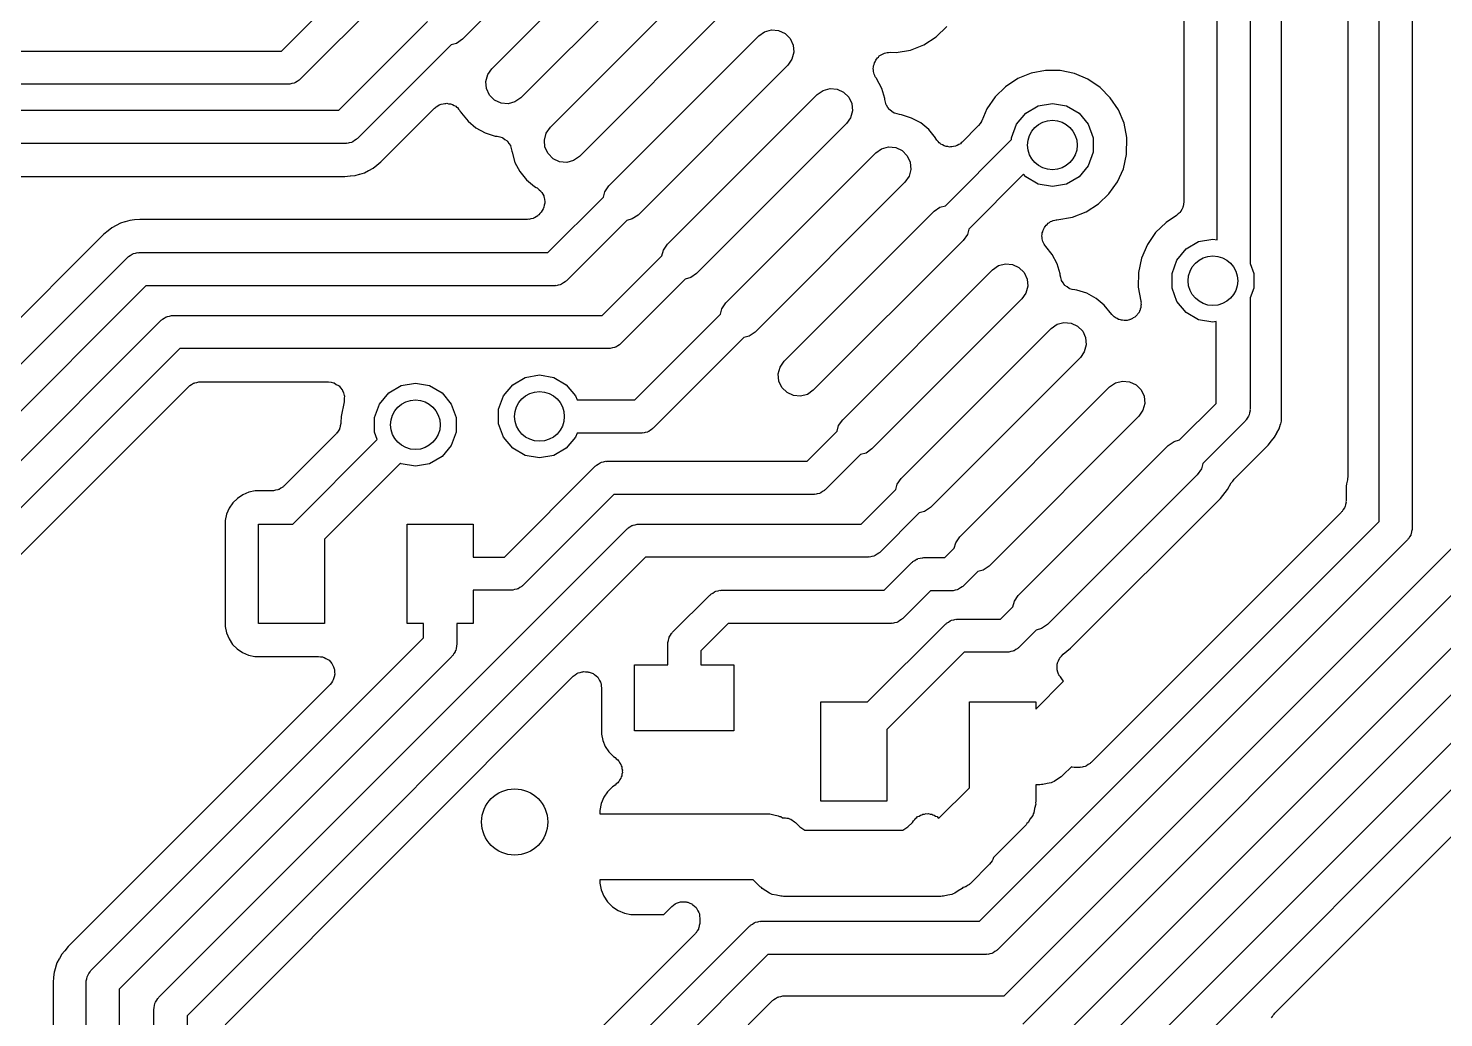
# Model space of a CAD drawing. Extents: x 69.6 to 139.6, y -158 to -61.
# Drawn here: x 98.36 to 106.91, y -112.78 to -106.81 of the extents above; entities that cross this region are included whole.
import ezdxf

# ---------------------------------------------------------------- set-up
doc = ezdxf.new("R2010")
doc.units = 0
doc.header["$MEASUREMENT"] = 0
doc.layers.add('BLACK', color=7, linetype='CONTINUOUS')

msp = doc.modelspace()

# ---------------------------------------------------------------- linework, layer by layer
at = {"layer": 'Black'}
for p, q in [((106.525, -109.784), (106.525, -102.125)), ((106.725, -102.166), (106.725, -109.825)), ((106.335, -103.925), (106.335, -109.515)), ((105.935, -109.179), (105.935, -105.068)), ((105.545, -108.083), (105.545, -105.18)), ((105.745, -105.139), (105.745, -108.226)), ((105.345, -105.305), (105.345, -107.853)), ((101.89, -105.965), (100.984, -106.871)), ((101.162, -107.049), (102.068, -106.143)), ((102.244, -106.319), (101.338, -107.225)), ((99.8911, -106.943), (100.422, -106.411)), ((101.516, -107.403), (102.421, -106.497)), ((100.564, -106.553), (100.003, -107.113)), ((102.597, -106.673), (101.692, -107.579)), ((100.238, -107.3), (100.774, -106.763)), ((102.775, -106.851), (102.811, -106.826)), ((102.811, -106.826), (102.852, -106.815)), ((102.852, -106.815), (102.895, -106.819)), ((102.895, -106.819), (102.935, -106.837)), ((102.935, -106.837), (102.965, -106.867)), ((103.848, -106.856), (103.912, -106.795)), ((100.916, -106.905), (100.35, -107.471)), ((100.949, -106.896), (100.916, -106.905)), ((100.984, -106.871), (100.949, -106.896)), ((101.87, -107.756), (102.775, -106.851)), ((102.965, -106.867), (102.983, -106.907)), ((102.983, -106.907), (102.987, -106.95)), ((103.692, -106.936), (103.774, -106.904)), ((103.774, -106.904), (103.848, -106.856)), ((94.1575, -106.943), (99.8911, -106.943)), ((102.976, -106.991), (102.951, -107.027)), ((102.987, -106.95), (102.976, -106.991)), ((103.472, -107.023), (103.474, -107.014)), ((103.474, -107.014), (103.478, -107.007)), ((103.478, -107.007), (103.482, -106.998)), ((103.482, -106.998), (103.487, -106.992)), ((103.487, -106.992), (103.492, -106.984)), ((103.492, -106.984), (103.499, -106.979)), ((103.499, -106.979), (103.504, -106.972)), ((103.504, -106.972), (103.512, -106.968)), ((103.512, -106.968), (103.519, -106.963)), ((103.519, -106.963), (103.527, -106.96)), ((103.527, -106.96), (103.535, -106.955)), ((103.535, -106.955), (103.543, -106.954)), ((103.543, -106.954), (103.551, -106.951)), ((103.551, -106.951), (103.56, -106.951)), ((103.56, -106.951), (103.569, -106.95)), ((103.569, -106.95), (103.605, -106.951)), ((103.605, -106.951), (103.692, -106.936)), ((101.126, -107.126), (101.137, -107.084)), ((101.137, -107.084), (101.162, -107.049)), ((102.951, -107.027), (102.046, -107.933)), ((103.467, -107.048), (103.469, -107.04)), ((103.468, -107.057), (103.467, -107.048)), ((103.468, -107.065), (103.468, -107.057)), ((103.471, -107.074), (103.468, -107.065)), ((103.469, -107.031), (103.472, -107.023)), ((103.469, -107.04), (103.469, -107.031)), ((103.473, -107.083), (103.471, -107.074)), ((103.477, -107.09), (103.473, -107.083)), ((103.479, -107.098), (103.477, -107.09)), ((103.485, -107.105), (103.479, -107.098)), ((104.422, -107.076), (104.341, -107.109)), ((104.509, -107.06), (104.422, -107.076)), ((104.597, -107.06), (104.509, -107.06)), ((104.684, -107.078), (104.597, -107.06)), ((104.765, -107.112), (104.684, -107.078)), ((99.9325, -107.143), (94.208, -107.143)), ((99.9369, -107.142), (99.9325, -107.143)), ((99.9412, -107.142), (99.9369, -107.142)), ((99.9539, -107.139), (99.9412, -107.142)), ((99.9667, -107.136), (99.9539, -107.139)), ((99.9705, -107.134), (99.9667, -107.136)), ((99.9748, -107.133), (99.9705, -107.134)), ((99.9855, -107.126), (99.9748, -107.133)), ((99.9968, -107.119), (99.9855, -107.126)), ((99.9996, -107.116), (99.9968, -107.119)), ((100.003, -107.113), (99.9996, -107.116)), ((101.13, -107.169), (101.126, -107.126)), ((101.148, -107.208), (101.13, -107.169)), ((103.129, -107.205), (103.164, -107.18)), ((103.164, -107.18), (103.206, -107.169)), ((103.206, -107.169), (103.249, -107.172)), ((103.249, -107.172), (103.288, -107.191)), ((103.487, -107.109), (103.485, -107.105)), ((103.519, -107.169), (103.487, -107.109)), ((103.537, -107.229), (103.519, -107.169)), ((104.267, -107.158), (104.204, -107.219)), ((104.341, -107.109), (104.267, -107.158)), ((104.838, -107.162), (104.765, -107.112)), ((104.9, -107.224), (104.838, -107.162)), ((100.835, -107.274), (100.844, -107.268)), ((100.844, -107.268), (100.85, -107.266)), ((100.85, -107.266), (100.856, -107.263)), ((100.856, -107.263), (100.867, -107.261)), ((100.867, -107.261), (100.878, -107.259)), ((100.878, -107.259), (100.884, -107.259)), ((100.884, -107.259), (100.89, -107.258)), ((100.89, -107.258), (100.901, -107.261)), ((100.901, -107.261), (100.912, -107.262)), ((100.912, -107.262), (100.918, -107.264)), ((100.918, -107.264), (100.924, -107.266)), ((100.924, -107.266), (100.934, -107.272)), ((100.934, -107.272), (100.944, -107.276)), ((101.178, -107.239), (101.148, -107.208)), ((101.218, -107.257), (101.178, -107.239)), ((101.261, -107.261), (101.218, -107.257)), ((101.302, -107.25), (101.261, -107.261)), ((101.338, -107.225), (101.302, -107.25)), ((102.223, -108.11), (103.129, -107.205)), ((103.288, -107.191), (103.319, -107.221)), ((103.319, -107.221), (103.337, -107.26)), ((103.337, -107.26), (103.341, -107.303)), ((103.537, -107.236), (103.537, -107.229)), ((103.542, -107.252), (103.537, -107.236)), ((103.545, -107.267), (103.542, -107.252)), ((103.546, -107.268), (103.545, -107.267)), ((103.547, -107.27), (103.546, -107.268)), ((103.556, -107.283), (103.547, -107.27)), ((104.204, -107.219), (104.154, -107.292)), ((104.464, -107.274), (104.55, -107.259)), ((104.55, -107.259), (104.636, -107.274)), ((104.949, -107.298), (104.9, -107.224)), ((94.64, -107.3), (100.238, -107.3)), ((100.491, -107.612), (100.816, -107.287)), ((100.816, -107.287), (100.821, -107.284)), ((100.821, -107.284), (100.825, -107.279)), ((100.825, -107.279), (100.835, -107.274)), ((100.944, -107.276), (100.948, -107.281)), ((100.948, -107.281), (100.954, -107.284)), ((100.954, -107.284), (100.961, -107.293)), ((100.961, -107.293), (100.969, -107.301)), ((100.969, -107.301), (100.971, -107.307)), ((100.971, -107.307), (100.975, -107.312)), ((100.975, -107.312), (100.978, -107.317)), ((100.978, -107.317), (101.018, -107.366)), ((103.33, -107.345), (103.305, -107.381)), ((103.341, -107.303), (103.33, -107.345)), ((103.565, -107.296), (103.556, -107.283)), ((103.566, -107.297), (103.565, -107.296)), ((103.567, -107.298), (103.566, -107.297)), ((103.58, -107.307), (103.567, -107.298)), ((103.593, -107.317), (103.58, -107.307)), ((103.594, -107.317), (103.593, -107.317)), ((103.595, -107.318), (103.594, -107.317)), ((103.611, -107.322), (103.595, -107.318)), ((103.626, -107.326), (103.611, -107.322)), ((103.639, -107.328), (103.626, -107.326)), ((103.699, -107.347), (103.639, -107.328)), ((103.755, -107.377), (103.699, -107.347)), ((104.154, -107.292), (104.123, -107.364)), ((104.333, -107.385), (104.389, -107.318)), ((104.389, -107.318), (104.464, -107.274)), ((104.636, -107.274), (104.711, -107.318)), ((104.711, -107.318), (104.767, -107.385)), ((104.983, -107.379), (104.949, -107.298)), ((101.018, -107.366), (101.066, -107.406)), ((101.066, -107.406), (101.122, -107.437)), ((101.122, -107.437), (101.182, -107.456)), ((101.48, -107.48), (101.491, -107.438)), ((101.491, -107.438), (101.516, -107.403)), ((103.305, -107.381), (102.399, -108.286)), ((103.803, -107.417), (103.755, -107.377)), ((103.843, -107.466), (103.803, -107.417)), ((104.102, -107.395), (104.004, -107.493)), ((104.103, -107.394), (104.102, -107.395)), ((104.104, -107.393), (104.103, -107.394)), ((104.113, -107.38), (104.104, -107.393)), ((104.122, -107.367), (104.113, -107.38)), ((104.123, -107.364), (104.122, -107.365)), ((104.122, -107.365), (104.122, -107.367)), ((104.303, -107.466), (104.333, -107.385)), ((104.767, -107.385), (104.797, -107.466)), ((105, -107.465), (104.983, -107.379)), ((100.279, -107.5), (94.6814, -107.5)), ((100.283, -107.499), (100.279, -107.5)), ((100.288, -107.5), (100.283, -107.499)), ((100.3, -107.496), (100.288, -107.5)), ((100.313, -107.494), (100.3, -107.496)), ((100.317, -107.492), (100.313, -107.494)), ((100.321, -107.491), (100.317, -107.492)), ((100.332, -107.483), (100.321, -107.491)), ((100.343, -107.477), (100.332, -107.483)), ((100.346, -107.473), (100.343, -107.477)), ((100.35, -107.471), (100.346, -107.473)), ((101.182, -107.456), (101.195, -107.457)), ((101.195, -107.457), (101.21, -107.461)), ((101.21, -107.461), (101.225, -107.465)), ((101.225, -107.465), (101.227, -107.466)), ((101.227, -107.466), (101.228, -107.467)), ((101.228, -107.467), (101.241, -107.476)), ((101.241, -107.476), (101.254, -107.485)), ((101.254, -107.485), (101.255, -107.486)), ((101.255, -107.486), (101.256, -107.487)), ((101.256, -107.487), (101.265, -107.5)), ((101.265, -107.5), (101.274, -107.513)), ((101.274, -107.513), (101.275, -107.515)), ((101.275, -107.515), (101.275, -107.516)), ((101.275, -107.516), (101.279, -107.532)), ((101.483, -107.523), (101.48, -107.48)), ((101.502, -107.562), (101.483, -107.523)), ((103.518, -107.534), (103.56, -107.522)), ((103.56, -107.522), (103.603, -107.526)), ((103.603, -107.526), (103.642, -107.544)), ((103.844, -107.469), (103.843, -107.466)), ((103.848, -107.474), (103.844, -107.469)), ((103.851, -107.48), (103.848, -107.474)), ((103.859, -107.488), (103.851, -107.48)), ((103.866, -107.497), (103.859, -107.488)), ((103.871, -107.5), (103.866, -107.497)), ((103.876, -107.505), (103.871, -107.5)), ((103.886, -107.509), (103.876, -107.505)), ((103.895, -107.515), (103.886, -107.509)), ((103.901, -107.517), (103.895, -107.515)), ((103.907, -107.519), (103.901, -107.517)), ((103.903, -107.877), (104.303, -107.477)), ((103.918, -107.52), (103.907, -107.519)), ((103.929, -107.523), (103.918, -107.52)), ((103.935, -107.522), (103.929, -107.523)), ((103.942, -107.522), (103.935, -107.522)), ((103.952, -107.519), (103.942, -107.522)), ((103.964, -107.518), (103.952, -107.519)), ((103.969, -107.515), (103.964, -107.518)), ((103.975, -107.513), (103.969, -107.515)), ((103.984, -107.507), (103.975, -107.513)), ((103.994, -107.502), (103.984, -107.507)), ((103.998, -107.497), (103.994, -107.502)), ((104.004, -107.493), (103.998, -107.497)), ((104.303, -107.477), (104.303, -107.466)), ((104.797, -107.466), (104.797, -107.554)), ((104.998, -107.567), (105, -107.465)), ((100.467, -107.632), (100.491, -107.612)), ((101.279, -107.532), (101.283, -107.547)), ((101.283, -107.547), (101.284, -107.554)), ((101.284, -107.554), (101.302, -107.615)), ((101.302, -107.615), (101.332, -107.671)), ((101.532, -107.593), (101.502, -107.562)), ((101.571, -107.611), (101.532, -107.593)), ((101.615, -107.615), (101.571, -107.611)), ((101.656, -107.603), (101.615, -107.615)), ((101.692, -107.579), (101.656, -107.603)), ((102.577, -108.464), (103.483, -107.558)), ((103.483, -107.558), (103.518, -107.534)), ((103.642, -107.544), (103.673, -107.575)), ((103.673, -107.575), (103.691, -107.614)), ((103.691, -107.614), (103.695, -107.657)), ((104.797, -107.554), (104.767, -107.635)), ((104.979, -107.653), (104.998, -107.567)), ((94.8057, -107.7), (100.274, -107.7)), ((100.274, -107.7), (100.306, -107.697)), ((100.306, -107.697), (100.307, -107.697)), ((100.307, -107.697), (100.336, -107.694)), ((100.307, -107.697), (100.307, -107.697)), ((100.336, -107.694), (100.363, -107.686)), ((100.363, -107.686), (100.364, -107.686)), ((100.364, -107.686), (100.392, -107.678)), ((100.364, -107.686), (100.364, -107.686)), ((100.392, -107.678), (100.417, -107.664)), ((100.417, -107.664), (100.418, -107.664)), ((100.418, -107.664), (100.444, -107.65)), ((100.418, -107.664), (100.418, -107.664)), ((100.444, -107.65), (100.466, -107.632)), ((100.466, -107.632), (100.466, -107.632)), ((100.466, -107.632), (100.467, -107.632)), ((101.332, -107.671), (101.371, -107.72)), ((103.684, -107.699), (103.659, -107.734)), ((103.695, -107.657), (103.684, -107.699)), ((104.376, -107.687), (104.045, -108.018)), ((104.389, -107.702), (104.376, -107.687)), ((104.767, -107.635), (104.711, -107.702)), ((104.943, -107.733), (104.979, -107.653)), ((101.371, -107.72), (101.42, -107.76)), ((101.42, -107.76), (101.43, -107.766)), ((101.43, -107.766), (101.435, -107.769)), ((101.435, -107.769), (101.44, -107.772)), ((101.44, -107.772), (101.448, -107.78)), ((101.448, -107.78), (101.458, -107.788)), ((101.845, -107.792), (101.87, -107.756)), ((103.659, -107.734), (102.753, -108.64)), ((104.464, -107.746), (104.389, -107.702)), ((104.55, -107.761), (104.464, -107.746)), ((104.636, -107.746), (104.55, -107.761)), ((104.711, -107.702), (104.636, -107.746)), ((104.892, -107.805), (104.943, -107.733)), ((101.458, -107.788), (101.461, -107.792)), ((101.461, -107.792), (101.465, -107.796)), ((101.465, -107.796), (101.47, -107.807)), ((101.47, -107.807), (101.476, -107.817)), ((101.476, -107.817), (101.477, -107.823)), ((101.477, -107.823), (101.479, -107.828)), ((101.479, -107.828), (101.48, -107.84)), ((101.482, -107.862), (101.479, -107.874)), ((101.48, -107.84), (101.483, -107.851)), ((101.483, -107.851), (101.482, -107.857)), ((101.482, -107.857), (101.482, -107.862)), ((101.501, -108.16), (101.836, -107.825)), ((101.836, -107.825), (101.845, -107.792)), ((104.754, -107.914), (104.828, -107.866)), ((104.828, -107.866), (104.892, -107.805)), ((105.342, -107.867), (105.341, -107.882)), ((105.345, -107.853), (105.342, -107.867)), ((101.398, -107.956), (101.385, -107.96)), ((101.411, -107.954), (101.398, -107.956)), ((101.414, -107.952), (101.411, -107.954)), ((101.419, -107.951), (101.414, -107.952)), ((101.429, -107.943), (101.419, -107.951)), ((101.441, -107.937), (101.429, -107.943)), ((101.443, -107.933), (101.441, -107.937)), ((101.447, -107.931), (101.443, -107.933)), ((101.453, -107.924), (101.447, -107.931)), ((101.457, -107.92), (101.453, -107.924)), ((101.461, -107.916), (101.457, -107.92)), ((101.466, -107.906), (101.461, -107.916)), ((101.473, -107.896), (101.466, -107.906)), ((101.475, -107.891), (101.473, -107.896)), ((101.477, -107.886), (101.475, -107.891)), ((101.479, -107.874), (101.477, -107.886)), ((102.01, -107.957), (101.977, -107.966)), ((102.046, -107.933), (102.01, -107.957)), ((102.929, -108.816), (103.835, -107.91)), ((103.835, -107.91), (103.87, -107.886)), ((103.87, -107.886), (103.903, -107.877)), ((104.577, -107.962), (104.672, -107.946)), ((104.672, -107.946), (104.754, -107.914)), ((105.3, -107.936), (105.237, -107.978)), ((105.31, -107.926), (105.3, -107.936)), ((105.322, -107.917), (105.31, -107.926)), ((105.323, -107.914), (105.322, -107.917)), ((105.325, -107.913), (105.323, -107.914)), ((105.332, -107.899), (105.325, -107.913)), ((105.339, -107.887), (105.332, -107.899)), ((105.341, -107.882), (105.339, -107.884)), ((105.339, -107.884), (105.339, -107.887)), ((98.8424, -108.028), (98.8176, -108.048)), ((98.8427, -108.028), (98.8424, -108.028)), ((98.8432, -108.028), (98.8427, -108.028)), ((98.8655, -108.01), (98.8432, -108.028)), ((98.891, -107.996), (98.8655, -108.01)), ((98.8914, -107.996), (98.891, -107.996)), ((98.8919, -107.996), (98.8914, -107.996)), ((98.9173, -107.982), (98.8919, -107.996)), ((98.9448, -107.974), (98.9173, -107.982)), ((98.9453, -107.974), (98.9448, -107.974)), ((98.9458, -107.974), (98.9453, -107.974)), ((98.9733, -107.966), (98.9458, -107.974)), ((99.0018, -107.963), (98.9733, -107.966)), ((99.0024, -107.963), (99.0018, -107.963)), ((99.0029, -107.963), (99.0024, -107.963)), ((99.0349, -107.96), (99.0029, -107.963)), ((101.376, -107.96), (99.0349, -107.96)), ((101.381, -107.959), (101.376, -107.96)), ((101.385, -107.96), (101.381, -107.959)), ((101.977, -107.966), (101.613, -108.331)), ((104.045, -108.018), (104.036, -108.051)), ((104.489, -108.041), (104.492, -108.034)), ((104.489, -108.05), (104.489, -108.041)), ((104.492, -108.034), (104.494, -108.025)), ((104.494, -108.025), (104.498, -108.017)), ((104.498, -108.017), (104.502, -108.009)), ((104.502, -108.009), (104.507, -108.003)), ((104.507, -108.003), (104.512, -107.995)), ((104.512, -107.995), (104.519, -107.99)), ((104.519, -107.99), (104.525, -107.983)), ((104.525, -107.983), (104.532, -107.979)), ((104.532, -107.979), (104.539, -107.973)), ((104.539, -107.973), (104.547, -107.971)), ((104.547, -107.971), (104.555, -107.966)), ((104.555, -107.966), (104.564, -107.965)), ((104.564, -107.965), (104.572, -107.962)), ((104.572, -107.962), (104.577, -107.962)), ((105.174, -108.039), (105.124, -108.112)), ((105.237, -107.978), (105.174, -108.039)), ((98.8176, -108.048), (96.0226, -110.843)), ((102.199, -108.146), (102.223, -108.11)), ((104.011, -108.086), (103.105, -108.992)), ((104.036, -108.051), (104.011, -108.086)), ((104.487, -108.059), (104.489, -108.05)), ((104.489, -108.068), (104.487, -108.059)), ((104.488, -108.076), (104.489, -108.068)), ((104.491, -108.085), (104.488, -108.076)), ((104.493, -108.093), (104.491, -108.085)), ((104.497, -108.101), (104.493, -108.093)), ((104.5, -108.109), (104.497, -108.101)), ((104.505, -108.116), (104.5, -108.109)), ((104.51, -108.124), (104.505, -108.116)), ((104.549, -108.172), (104.51, -108.124)), ((105.124, -108.112), (105.089, -108.193)), ((105.359, -108.138), (105.434, -108.094)), ((105.434, -108.094), (105.52, -108.079)), ((105.52, -108.079), (105.545, -108.083)), ((95.9993, -111.149), (98.9593, -108.189)), ((98.9593, -108.189), (98.9629, -108.187)), ((98.9629, -108.187), (98.9657, -108.183)), ((98.9657, -108.183), (98.977, -108.177)), ((98.977, -108.177), (98.9877, -108.169)), ((98.9877, -108.169), (98.992, -108.168)), ((98.992, -108.168), (98.9958, -108.166)), ((98.9958, -108.166), (99.0087, -108.164)), ((99.0087, -108.164), (99.0213, -108.16)), ((99.0213, -108.16), (99.0257, -108.161)), ((99.0257, -108.161), (99.03, -108.16)), ((99.03, -108.16), (101.501, -108.16)), ((101.828, -108.54), (102.19, -108.179)), ((102.19, -108.179), (102.199, -108.146)), ((104.578, -108.228), (104.549, -108.172)), ((105.089, -108.193), (105.071, -108.28)), ((105.273, -108.286), (105.303, -108.205)), ((105.303, -108.205), (105.359, -108.138)), ((102.399, -108.286), (102.364, -108.311)), ((103.283, -109.17), (104.189, -108.264)), ((104.189, -108.264), (104.224, -108.239)), ((104.224, -108.239), (104.266, -108.228)), ((104.266, -108.228), (104.309, -108.232)), ((104.309, -108.232), (104.348, -108.25)), ((104.348, -108.25), (104.379, -108.281)), ((104.379, -108.281), (104.397, -108.32)), ((104.596, -108.289), (104.578, -108.228)), ((104.597, -108.296), (104.596, -108.289)), ((104.601, -108.311), (104.597, -108.296)), ((105.071, -108.28), (105.069, -108.368)), ((105.273, -108.374), (105.273, -108.286)), ((105.745, -108.226), (105.767, -108.286)), ((105.767, -108.286), (105.767, -108.374)), ((99.0714, -108.36), (96.1359, -111.296)), ((101.542, -108.36), (99.0714, -108.36)), ((101.546, -108.359), (101.542, -108.36)), ((101.551, -108.36), (101.546, -108.359)), ((101.563, -108.356), (101.551, -108.36)), ((101.576, -108.354), (101.563, -108.356)), ((101.58, -108.352), (101.576, -108.354)), ((101.584, -108.351), (101.58, -108.352)), ((101.595, -108.343), (101.584, -108.351)), ((101.606, -108.337), (101.595, -108.343)), ((101.609, -108.333), (101.606, -108.337)), ((101.613, -108.331), (101.609, -108.333)), ((102.331, -108.32), (101.94, -108.711)), ((102.364, -108.311), (102.331, -108.32)), ((104.401, -108.363), (104.39, -108.405)), ((104.397, -108.32), (104.401, -108.363)), ((104.605, -108.327), (104.601, -108.311)), ((104.606, -108.328), (104.605, -108.327)), ((104.606, -108.329), (104.606, -108.328)), ((104.615, -108.342), (104.606, -108.329)), ((104.624, -108.356), (104.615, -108.342)), ((104.626, -108.357), (104.624, -108.356)), ((104.626, -108.358), (104.626, -108.357)), ((104.64, -108.367), (104.626, -108.358)), ((104.652, -108.376), (104.64, -108.367)), ((104.654, -108.377), (104.652, -108.376)), ((104.655, -108.378), (104.654, -108.377)), ((104.67, -108.382), (104.655, -108.378)), ((104.686, -108.386), (104.67, -108.382)), ((105.069, -108.368), (105.085, -108.453)), ((105.303, -108.455), (105.273, -108.374)), ((105.767, -108.374), (105.745, -108.434)), ((102.552, -108.5), (102.577, -108.464)), ((104.365, -108.44), (103.459, -109.346)), ((104.39, -108.405), (104.365, -108.44)), ((104.698, -108.387), (104.686, -108.386)), ((104.759, -108.406), (104.698, -108.387)), ((104.814, -108.437), (104.759, -108.406)), ((104.863, -108.477), (104.814, -108.437)), ((105.085, -108.453), (105.085, -108.456)), ((105.085, -108.456), (105.086, -108.458)), ((105.086, -108.458), (105.085, -108.466)), ((105.085, -108.466), (105.086, -108.473)), ((105.359, -108.522), (105.303, -108.455)), ((105.745, -108.434), (105.745, -109.107)), ((99.182, -108.557), (99.1927, -108.549)), ((99.1927, -108.549), (99.197, -108.548)), ((99.197, -108.548), (99.2008, -108.546)), ((99.2008, -108.546), (99.2137, -108.544)), ((99.2137, -108.544), (99.2263, -108.54)), ((99.2263, -108.54), (99.2307, -108.541)), ((99.2307, -108.541), (99.235, -108.54)), ((99.235, -108.54), (101.828, -108.54)), ((102.026, -109.05), (102.544, -108.532)), ((102.544, -108.532), (102.552, -108.5)), ((104.909, -108.534), (104.863, -108.477)), ((104.914, -108.539), (104.909, -108.534)), ((104.919, -108.545), (104.914, -108.539)), ((104.921, -108.546), (104.919, -108.545)), ((104.923, -108.548), (104.921, -108.546)), ((104.93, -108.552), (104.923, -108.548)), ((104.935, -108.557), (104.93, -108.552)), ((105.039, -108.555), (105.035, -108.558)), ((105.048, -108.55), (105.039, -108.555)), ((105.05, -108.549), (105.048, -108.55)), ((105.052, -108.547), (105.05, -108.549)), ((105.058, -108.54), (105.052, -108.547)), ((105.062, -108.536), (105.058, -108.54)), ((105.065, -108.532), (105.062, -108.536)), ((105.071, -108.525), (105.065, -108.532)), ((105.072, -108.522), (105.071, -108.525)), ((105.074, -108.521), (105.072, -108.522)), ((105.077, -108.512), (105.074, -108.521)), ((105.08, -108.507), (105.077, -108.512)), ((105.081, -108.501), (105.08, -108.507)), ((105.084, -108.492), (105.081, -108.501)), ((105.085, -108.49), (105.084, -108.492)), ((105.086, -108.473), (105.085, -108.479)), ((105.085, -108.479), (105.085, -108.488)), ((105.085, -108.488), (105.085, -108.49)), ((105.434, -108.566), (105.359, -108.522)), ((97.1393, -110.594), (99.1643, -108.569)), ((99.1643, -108.569), (99.1679, -108.567)), ((99.1679, -108.567), (99.1707, -108.563)), ((99.1707, -108.563), (99.182, -108.557)), ((102.753, -108.64), (102.718, -108.665)), ((103.637, -109.524), (104.543, -108.618)), ((104.543, -108.618), (104.578, -108.593)), ((104.578, -108.593), (104.62, -108.582)), ((104.62, -108.582), (104.663, -108.586)), ((104.663, -108.586), (104.702, -108.604)), ((104.702, -108.604), (104.733, -108.635)), ((104.733, -108.635), (104.751, -108.674)), ((104.941, -108.559), (104.935, -108.557)), ((104.949, -108.564), (104.941, -108.559)), ((104.951, -108.564), (104.949, -108.564)), ((104.953, -108.565), (104.951, -108.564)), ((104.962, -108.567), (104.953, -108.565)), ((104.967, -108.569), (104.962, -108.567)), ((104.973, -108.569), (104.967, -108.569)), ((104.983, -108.571), (104.973, -108.569)), ((104.985, -108.571), (104.983, -108.571)), ((104.987, -108.571), (104.985, -108.571)), ((104.997, -108.57), (104.987, -108.571)), ((105.002, -108.57), (104.997, -108.57)), ((105.007, -108.568), (105.002, -108.57)), ((105.017, -108.566), (105.007, -108.568)), ((105.019, -108.565), (105.017, -108.566)), ((105.022, -108.565), (105.019, -108.565)), ((105.03, -108.56), (105.022, -108.565)), ((105.035, -108.558), (105.03, -108.56)), ((105.52, -108.581), (105.434, -108.566)), ((105.54, -108.577), (105.52, -108.581)), ((105.54, -109.071), (105.54, -108.577)), ((101.923, -108.723), (101.912, -108.731)), ((101.934, -108.717), (101.923, -108.723)), ((101.937, -108.713), (101.934, -108.717)), ((101.94, -108.711), (101.937, -108.713)), ((102.685, -108.674), (102.138, -109.221)), ((102.718, -108.665), (102.685, -108.674)), ((104.755, -108.717), (104.743, -108.759)), ((104.751, -108.674), (104.755, -108.717)), ((99.2764, -108.74), (97.31, -110.706)), ((101.87, -108.74), (99.2764, -108.74)), ((101.874, -108.739), (101.87, -108.74)), ((101.878, -108.74), (101.874, -108.739)), ((101.891, -108.736), (101.878, -108.74)), ((101.904, -108.734), (101.891, -108.736)), ((101.908, -108.732), (101.904, -108.734)), ((101.912, -108.731), (101.908, -108.732)), ((104.719, -108.794), (103.813, -109.7)), ((104.743, -108.759), (104.719, -108.794)), ((102.893, -108.893), (102.904, -108.852)), ((102.897, -108.936), (102.893, -108.893)), ((102.904, -108.852), (102.929, -108.816)), ((97.5393, -110.76), (99.33, -108.969)), ((99.33, -108.969), (99.3336, -108.967)), ((99.3336, -108.967), (99.3364, -108.963)), ((99.3364, -108.963), (99.3477, -108.957)), ((99.3477, -108.957), (99.3584, -108.949)), ((99.3584, -108.949), (99.3627, -108.948)), ((99.3627, -108.948), (99.3665, -108.946)), ((99.3665, -108.946), (99.3794, -108.944)), ((99.3794, -108.944), (99.392, -108.94)), ((99.392, -108.94), (99.3964, -108.941)), ((99.3964, -108.941), (99.4007, -108.94)), ((99.4007, -108.94), (100.172, -108.94)), ((100.172, -108.94), (100.173, -108.94)), ((100.173, -108.94), (100.175, -108.94)), ((100.175, -108.94), (100.19, -108.943)), ((100.19, -108.943), (100.206, -108.946)), ((100.206, -108.946), (100.207, -108.947)), ((100.207, -108.947), (100.209, -108.947)), ((100.209, -108.947), (100.222, -108.956)), ((100.222, -108.956), (100.236, -108.963)), ((100.236, -108.963), (100.237, -108.965)), ((100.237, -108.965), (100.239, -108.966)), ((100.239, -108.966), (100.248, -108.978)), ((100.248, -108.978), (100.258, -108.99)), ((100.539, -109.008), (100.614, -108.964)), ((100.614, -108.964), (100.7, -108.949)), ((100.7, -108.949), (100.786, -108.964)), ((100.786, -108.964), (100.861, -109.008)), ((101.233, -109.025), (101.289, -108.958)), ((101.289, -108.958), (101.364, -108.914)), ((101.364, -108.914), (101.45, -108.899)), ((101.45, -108.899), (101.536, -108.914)), ((101.536, -108.914), (101.611, -108.958)), ((101.611, -108.958), (101.667, -109.025)), ((102.915, -108.976), (102.897, -108.936)), ((102.946, -109.006), (102.915, -108.976)), ((103.991, -109.878), (104.896, -108.972)), ((104.896, -108.972), (104.932, -108.947)), ((104.932, -108.947), (104.974, -108.936)), ((104.974, -108.936), (105.017, -108.94)), ((105.017, -108.94), (105.056, -108.958)), ((105.056, -108.958), (105.086, -108.989)), ((100.27, -109.061), (100.251, -109.15)), ((100.258, -108.99), (100.259, -108.992)), ((100.259, -108.992), (100.26, -108.993)), ((100.26, -108.993), (100.265, -109.008)), ((100.265, -109.008), (100.27, -109.023)), ((100.27, -109.023), (100.27, -109.024)), ((100.27, -109.024), (100.271, -109.026)), ((100.271, -109.026), (100.27, -109.042)), ((100.27, -109.042), (100.27, -109.057)), ((100.27, -109.057), (100.27, -109.059)), ((100.27, -109.059), (100.27, -109.061)), ((100.483, -109.075), (100.539, -109.008)), ((100.861, -109.008), (100.917, -109.075)), ((101.203, -109.106), (101.233, -109.025)), ((101.667, -109.025), (101.677, -109.05)), ((101.677, -109.05), (102.026, -109.05)), ((102.985, -109.024), (102.946, -109.006)), ((103.028, -109.028), (102.985, -109.024)), ((103.07, -109.017), (103.028, -109.028)), ((103.105, -108.992), (103.07, -109.017)), ((105.086, -108.989), (105.105, -109.028)), ((105.105, -109.028), (105.108, -109.071)), ((100.251, -109.15), (100.25, -109.186)), ((100.453, -109.156), (100.483, -109.075)), ((100.917, -109.075), (100.947, -109.156)), ((101.203, -109.194), (101.203, -109.106)), ((105.072, -109.148), (104.167, -110.054)), ((105.097, -109.113), (105.072, -109.148)), ((105.108, -109.071), (105.097, -109.113)), ((105.318, -109.292), (105.54, -109.071)), ((105.736, -109.149), (105.728, -109.16)), ((105.737, -109.145), (105.736, -109.149)), ((105.739, -109.141), (105.737, -109.145)), ((105.741, -109.128), (105.739, -109.141)), ((105.745, -109.116), (105.741, -109.128)), ((105.745, -109.107), (105.744, -109.111)), ((105.744, -109.111), (105.745, -109.116)), ((100.233, -109.238), (100.226, -109.25)), ((100.241, -109.226), (100.233, -109.238)), ((100.242, -109.223), (100.241, -109.226)), ((100.244, -109.22), (100.242, -109.223)), ((100.246, -109.206), (100.244, -109.22)), ((100.25, -109.193), (100.246, -109.206)), ((100.25, -109.186), (100.249, -109.189)), ((100.249, -109.189), (100.25, -109.193)), ((100.453, -109.244), (100.453, -109.156)), ((100.947, -109.156), (100.947, -109.244)), ((101.233, -109.275), (101.203, -109.194)), ((102.11, -109.241), (102.105, -109.242)), ((102.12, -109.233), (102.11, -109.241)), ((102.132, -109.227), (102.12, -109.233)), ((102.134, -109.223), (102.132, -109.227)), ((102.138, -109.221), (102.134, -109.223)), ((103.067, -109.421), (103.249, -109.238)), ((103.249, -109.238), (103.258, -109.205)), ((103.258, -109.205), (103.283, -109.17)), ((105.716, -109.178), (105.46, -109.434)), ((105.718, -109.174), (105.716, -109.178)), ((105.722, -109.171), (105.718, -109.174)), ((105.728, -109.16), (105.722, -109.171)), ((105.907, -109.249), (105.921, -109.224)), ((105.921, -109.224), (105.929, -109.196)), ((105.929, -109.196), (105.93, -109.196)), ((105.93, -109.195), (105.935, -109.179)), ((105.93, -109.196), (105.93, -109.195)), ((100.221, -109.255), (99.9048, -109.571)), ((99.9583, -109.8), (100.469, -109.289)), ((100.223, -109.252), (100.221, -109.255)), ((100.226, -109.25), (100.223, -109.252)), ((100.469, -109.289), (100.453, -109.244)), ((100.917, -109.325), (100.861, -109.392)), ((100.947, -109.244), (100.917, -109.325)), ((101.289, -109.342), (101.233, -109.275)), ((101.667, -109.275), (101.611, -109.342)), ((101.677, -109.25), (101.667, -109.275)), ((102.067, -109.25), (101.677, -109.25)), ((102.072, -109.249), (102.067, -109.25)), ((102.076, -109.25), (102.072, -109.249)), ((102.089, -109.246), (102.076, -109.25)), ((102.102, -109.244), (102.089, -109.246)), ((102.105, -109.242), (102.102, -109.244)), ((104.344, -110.231), (105.25, -109.326)), ((105.25, -109.326), (105.286, -109.301)), ((105.286, -109.301), (105.318, -109.292)), ((105.649, -109.528), (105.854, -109.323)), ((105.854, -109.323), (105.874, -109.298)), ((105.874, -109.298), (105.874, -109.297)), ((105.874, -109.297), (105.875, -109.297)), ((105.875, -109.297), (105.893, -109.275)), ((105.893, -109.275), (105.907, -109.25)), ((105.907, -109.25), (105.907, -109.249)), ((105.907, -109.249), (105.907, -109.249)), ((100.861, -109.392), (100.786, -109.436)), ((101.364, -109.386), (101.289, -109.342)), ((101.45, -109.401), (101.364, -109.386)), ((101.536, -109.386), (101.45, -109.401)), ((101.611, -109.342), (101.536, -109.386)), ((103.391, -109.38), (103.179, -109.592)), ((103.424, -109.371), (103.391, -109.38)), ((103.459, -109.346), (103.424, -109.371)), ((100.609, -109.433), (100.15, -109.892)), ((100.614, -109.436), (100.609, -109.433)), ((100.7, -109.451), (100.614, -109.436)), ((100.786, -109.436), (100.7, -109.451)), ((101.238, -110), (101.787, -109.45)), ((101.787, -109.45), (101.791, -109.448)), ((101.791, -109.448), (101.794, -109.444)), ((101.794, -109.444), (101.805, -109.438)), ((101.805, -109.438), (101.816, -109.43)), ((101.816, -109.43), (101.82, -109.429)), ((101.82, -109.429), (101.824, -109.427)), ((101.824, -109.427), (101.837, -109.425)), ((101.837, -109.425), (101.849, -109.421)), ((101.849, -109.421), (101.854, -109.422)), ((101.854, -109.422), (101.858, -109.421)), ((101.858, -109.421), (103.067, -109.421)), ((105.451, -109.466), (105.426, -109.502)), ((105.46, -109.434), (105.451, -109.466)), ((99.8871, -109.583), (99.8764, -109.591)), ((99.8984, -109.577), (99.8871, -109.583)), ((99.9012, -109.573), (99.8984, -109.577)), ((99.9048, -109.571), (99.9012, -109.573)), ((103.603, -109.592), (103.612, -109.559)), ((103.612, -109.559), (103.637, -109.524)), ((105.426, -109.502), (104.52, -110.407)), ((105.609, -109.592), (105.631, -109.551)), ((105.631, -109.551), (105.64, -109.54)), ((105.64, -109.54), (105.649, -109.528)), ((106.327, -109.558), (106.325, -109.572)), ((106.325, -109.572), (106.325, -109.659)), ((106.334, -109.532), (106.327, -109.558)), ((106.335, -109.515), (106.333, -109.524)), ((106.333, -109.524), (106.334, -109.532)), ((99.624, -109.645), (99.5962, -109.672)), ((99.6567, -109.623), (99.624, -109.645)), ((99.6929, -109.608), (99.6567, -109.623)), ((99.7314, -109.6), (99.6929, -109.608)), ((99.8342, -109.6), (99.7314, -109.6)), ((99.8385, -109.599), (99.8342, -109.6)), ((99.8428, -109.6), (99.8385, -109.599)), ((99.8555, -109.596), (99.8428, -109.6)), ((99.8683, -109.594), (99.8555, -109.596)), ((99.8721, -109.592), (99.8683, -109.594)), ((99.8764, -109.591), (99.8721, -109.592)), ((101.899, -109.621), (101.35, -110.171)), ((103.108, -109.621), (101.899, -109.621)), ((103.112, -109.62), (103.108, -109.621)), ((103.117, -109.621), (103.112, -109.62)), ((103.129, -109.617), (103.117, -109.621)), ((103.142, -109.615), (103.129, -109.617)), ((103.146, -109.613), (103.142, -109.615)), ((103.15, -109.612), (103.146, -109.613)), ((103.161, -109.604), (103.15, -109.612)), ((103.172, -109.598), (103.161, -109.604)), ((103.175, -109.594), (103.172, -109.598)), ((103.179, -109.592), (103.175, -109.594)), ((103.395, -109.8), (103.603, -109.592)), ((104.66, -110.55), (105.566, -109.645)), ((105.566, -109.645), (105.609, -109.592)), ((106.325, -109.668), (106.321, -109.681)), ((106.325, -109.659), (106.324, -109.664)), ((106.324, -109.664), (106.325, -109.668)), ((99.559, -109.741), (99.5512, -109.779)), ((99.5742, -109.705), (99.559, -109.741)), ((99.5962, -109.672), (99.5742, -109.705)), ((103.745, -109.733), (103.507, -109.971)), ((103.777, -109.725), (103.745, -109.733)), ((103.813, -109.7), (103.777, -109.725)), ((104.379, -113.129), (107.789, -109.72)), ((106.296, -109.73), (104.785, -111.241)), ((106.298, -109.726), (106.296, -109.73)), ((106.302, -109.724), (106.298, -109.726)), ((106.308, -109.712), (106.302, -109.724)), ((106.316, -109.702), (106.308, -109.712)), ((106.317, -109.697), (106.316, -109.702)), ((106.319, -109.694), (106.317, -109.697)), ((106.321, -109.681), (106.319, -109.694)), ((99.1493, -112.659), (101.979, -109.829)), ((99.5512, -109.779), (99.5508, -109.828)), ((99.5508, -109.828), (99.551, -110.419)), ((99.751, -110.4), (99.751, -109.8)), ((99.751, -109.8), (99.9583, -109.8)), ((100.65, -110.4), (100.65, -109.8)), ((100.65, -109.8), (101.049, -109.8)), ((101.049, -109.8), (101.049, -110)), ((101.979, -109.829), (101.983, -109.827)), ((101.983, -109.827), (101.986, -109.823)), ((101.986, -109.823), (101.997, -109.817)), ((101.997, -109.817), (102.008, -109.809)), ((102.008, -109.809), (102.012, -109.808)), ((102.012, -109.808), (102.016, -109.806)), ((102.016, -109.806), (102.029, -109.804)), ((102.029, -109.804), (102.041, -109.8)), ((102.041, -109.8), (102.046, -109.801)), ((102.046, -109.801), (102.05, -109.8)), ((102.05, -109.8), (103.395, -109.8)), ((104.109, -112.2), (106.525, -109.784)), ((106.725, -109.834), (106.721, -109.846)), ((106.725, -109.825), (106.724, -109.829)), ((106.724, -109.829), (106.725, -109.834)), ((100.15, -109.892), (100.15, -110.4)), ((103.957, -109.946), (103.966, -109.913)), ((103.966, -109.913), (103.991, -109.878)), ((106.696, -109.896), (104.221, -112.371)), ((107.93, -109.861), (104.55, -113.241)), ((106.698, -109.892), (106.696, -109.896)), ((106.702, -109.889), (106.698, -109.892)), ((106.708, -109.878), (106.702, -109.889)), ((106.716, -109.867), (106.708, -109.878)), ((106.717, -109.863), (106.716, -109.867)), ((106.719, -109.859), (106.717, -109.863)), ((106.721, -109.846), (106.719, -109.859)), ((102.091, -110), (99.32, -112.771)), ((101.049, -110), (101.238, -110)), ((103.437, -110), (102.091, -110)), ((103.441, -109.999), (103.437, -110)), ((103.445, -110), (103.441, -109.999)), ((103.458, -109.996), (103.445, -110)), ((103.471, -109.994), (103.458, -109.996)), ((103.475, -109.992), (103.471, -109.994)), ((103.479, -109.991), (103.475, -109.992)), ((103.49, -109.983), (103.479, -109.991)), ((103.501, -109.977), (103.49, -109.983)), ((103.504, -109.973), (103.501, -109.977)), ((103.507, -109.971), (103.504, -109.973)), ((103.734, -110.012), (103.737, -110.009)), ((103.737, -110.009), (103.75, -110.007)), ((103.75, -110.007), (103.763, -110.004)), ((103.763, -110.004), (103.767, -110.004)), ((103.767, -110.004), (103.772, -110.003)), ((103.772, -110.003), (103.9, -110.003)), ((103.9, -110.003), (103.957, -109.946)), ((104.259, -112.65), (106.96, -109.949)), ((103.534, -110.2), (103.701, -110.033)), ((103.701, -110.033), (103.705, -110.03)), ((103.705, -110.03), (103.707, -110.027)), ((103.707, -110.027), (103.719, -110.02)), ((103.719, -110.02), (103.729, -110.013)), ((103.729, -110.013), (103.734, -110.012)), ((104.099, -110.087), (104.012, -110.174)), ((104.131, -110.078), (104.099, -110.087)), ((104.167, -110.054), (104.131, -110.078)), ((107.131, -110.061), (104.371, -112.821)), ((101.343, -110.177), (101.332, -110.183)), ((101.346, -110.173), (101.343, -110.177)), ((101.35, -110.171), (101.346, -110.173)), ((104.005, -110.18), (103.994, -110.186)), ((104.008, -110.177), (104.005, -110.18)), ((104.012, -110.174), (104.008, -110.177)), ((101.279, -110.2), (101.049, -110.2)), ((101.049, -110.2), (101.049, -110.4)), ((101.283, -110.199), (101.279, -110.2)), ((101.288, -110.2), (101.283, -110.199)), ((101.3, -110.196), (101.288, -110.2)), ((101.313, -110.194), (101.3, -110.196)), ((101.317, -110.192), (101.313, -110.194)), ((101.321, -110.191), (101.317, -110.192)), ((101.332, -110.183), (101.321, -110.191)), ((102.254, -110.454), (102.479, -110.229)), ((102.479, -110.229), (102.483, -110.227)), ((102.483, -110.227), (102.486, -110.223)), ((102.486, -110.223), (102.497, -110.217)), ((102.497, -110.217), (102.508, -110.209)), ((102.508, -110.209), (102.512, -110.208)), ((102.512, -110.208), (102.516, -110.206)), ((102.516, -110.206), (102.529, -110.204)), ((102.529, -110.204), (102.541, -110.2)), ((102.541, -110.2), (102.546, -110.201)), ((102.546, -110.201), (102.55, -110.2)), ((102.55, -110.2), (103.534, -110.2)), ((103.813, -110.203), (103.646, -110.371)), ((103.941, -110.203), (103.813, -110.203)), ((103.945, -110.203), (103.941, -110.203)), ((103.95, -110.203), (103.945, -110.203)), ((103.962, -110.2), (103.95, -110.203)), ((103.975, -110.197), (103.962, -110.2)), ((103.979, -110.195), (103.975, -110.197)), ((103.983, -110.194), (103.979, -110.195)), ((103.994, -110.186), (103.983, -110.194)), ((104.311, -110.3), (104.32, -110.267)), ((104.32, -110.267), (104.344, -110.231)), ((104.236, -110.375), (104.311, -110.3)), ((99.551, -110.419), (99.5586, -110.458)), ((100.15, -110.4), (99.751, -110.4)), ((100.75, -110.4), (100.65, -110.4)), ((100.75, -110.488), (100.75, -110.4)), ((101.049, -110.4), (100.95, -110.4)), ((100.95, -110.4), (100.95, -110.529)), ((102.591, -110.4), (102.425, -110.566)), ((103.575, -110.4), (102.591, -110.4)), ((103.433, -110.875), (103.904, -110.404)), ((103.579, -110.399), (103.575, -110.4)), ((103.584, -110.4), (103.579, -110.399)), ((103.596, -110.396), (103.584, -110.4)), ((103.609, -110.394), (103.596, -110.396)), ((103.613, -110.392), (103.609, -110.394)), ((103.617, -110.391), (103.613, -110.392)), ((103.628, -110.383), (103.617, -110.391)), ((103.639, -110.377), (103.628, -110.383)), ((103.642, -110.373), (103.639, -110.377)), ((103.646, -110.371), (103.642, -110.373)), ((103.904, -110.404), (103.908, -110.402)), ((103.908, -110.402), (103.911, -110.398)), ((103.911, -110.398), (103.922, -110.392)), ((103.922, -110.392), (103.933, -110.384)), ((103.933, -110.384), (103.937, -110.383)), ((103.937, -110.383), (103.941, -110.381)), ((103.941, -110.381), (103.954, -110.379)), ((103.954, -110.379), (103.966, -110.375)), ((103.966, -110.375), (103.971, -110.376)), ((103.971, -110.376), (103.975, -110.375)), ((103.975, -110.375), (104.236, -110.375)), ((104.485, -110.432), (104.452, -110.441)), ((104.52, -110.407), (104.485, -110.432)), ((98.7393, -112.498), (100.75, -110.488)), ((99.5586, -110.458), (99.5736, -110.494)), ((99.5736, -110.494), (99.5953, -110.527)), ((102.225, -110.516), (102.229, -110.504)), ((102.226, -110.521), (102.225, -110.516)), ((102.225, -110.525), (102.226, -110.521)), ((102.229, -110.504), (102.231, -110.491)), ((102.231, -110.491), (102.233, -110.487)), ((102.233, -110.487), (102.234, -110.483)), ((102.234, -110.483), (102.242, -110.472)), ((102.242, -110.472), (102.248, -110.461)), ((102.248, -110.461), (102.252, -110.458)), ((102.252, -110.458), (102.254, -110.454)), ((104.452, -110.441), (104.348, -110.546)), ((100.92, -110.6), (98.91, -112.61)), ((99.5953, -110.527), (99.6229, -110.555)), ((99.6229, -110.555), (99.6554, -110.577)), ((99.6554, -110.577), (99.6916, -110.592)), ((99.6916, -110.592), (99.73, -110.6)), ((99.73, -110.6), (99.7787, -110.6)), ((99.7787, -110.6), (100.114, -110.6)), ((100.114, -110.6), (100.126, -110.602)), ((100.126, -110.602), (100.139, -110.603)), ((100.139, -110.603), (100.143, -110.605)), ((100.143, -110.605), (100.148, -110.606)), ((100.148, -110.606), (100.159, -110.612)), ((100.923, -110.597), (100.92, -110.6)), ((100.926, -110.594), (100.923, -110.597)), ((100.933, -110.582), (100.926, -110.594)), ((100.94, -110.572), (100.933, -110.582)), ((100.941, -110.567), (100.94, -110.572)), ((100.944, -110.564), (100.941, -110.567)), ((100.946, -110.551), (100.944, -110.564)), ((100.949, -110.538), (100.946, -110.551)), ((100.95, -110.529), (100.949, -110.534)), ((100.949, -110.534), (100.949, -110.538)), ((102.225, -110.651), (102.225, -110.525)), ((102.425, -110.566), (102.425, -110.651)), ((104.016, -110.575), (103.55, -111.042)), ((104.277, -110.575), (104.016, -110.575)), ((104.281, -110.574), (104.277, -110.575)), ((104.286, -110.575), (104.281, -110.574)), ((104.298, -110.571), (104.286, -110.575)), ((104.311, -110.569), (104.298, -110.571)), ((104.315, -110.567), (104.311, -110.569)), ((104.319, -110.566), (104.315, -110.567)), ((104.33, -110.558), (104.319, -110.566)), ((104.341, -110.552), (104.33, -110.558)), ((104.344, -110.548), (104.341, -110.552)), ((104.348, -110.546), (104.344, -110.548)), ((104.594, -110.611), (104.595, -110.608)), ((104.595, -110.608), (104.605, -110.598)), ((104.605, -110.598), (104.615, -110.587)), ((104.615, -110.587), (104.66, -110.55)), ((104.66, -110.55), (104.66, -110.55)), ((100.159, -110.612), (100.171, -110.618)), ((100.171, -110.618), (100.174, -110.621)), ((100.174, -110.621), (100.178, -110.623)), ((100.178, -110.623), (100.186, -110.633)), ((100.186, -110.633), (100.195, -110.642)), ((100.195, -110.642), (100.197, -110.646)), ((100.197, -110.646), (100.2, -110.65)), ((100.2, -110.65), (100.205, -110.662)), ((100.205, -110.662), (100.21, -110.674)), ((100.21, -110.674), (100.211, -110.678)), ((100.211, -110.678), (100.212, -110.682)), ((100.212, -110.682), (100.212, -110.695)), ((100.212, -110.695), (100.213, -110.708)), ((101.695, -110.697), (101.708, -110.692)), ((101.708, -110.692), (101.712, -110.692)), ((101.712, -110.692), (101.716, -110.691)), ((101.716, -110.691), (101.729, -110.692)), ((101.729, -110.692), (101.742, -110.692)), ((101.742, -110.692), (101.747, -110.694)), ((101.747, -110.694), (101.751, -110.694)), ((101.751, -110.694), (101.763, -110.699)), ((102.025, -111.05), (102.025, -110.651)), ((102.025, -110.651), (102.225, -110.651)), ((102.425, -110.651), (102.625, -110.651)), ((102.625, -110.651), (102.625, -111.05)), ((104.578, -110.674), (104.579, -110.66)), ((104.578, -110.677), (104.578, -110.674)), ((104.578, -110.68), (104.578, -110.677)), ((104.583, -110.694), (104.578, -110.68)), ((104.579, -110.645), (104.58, -110.642)), ((104.579, -110.66), (104.579, -110.645)), ((104.58, -110.639), (104.587, -110.626)), ((104.58, -110.642), (104.58, -110.639)), ((104.587, -110.708), (104.583, -110.694)), ((104.587, -110.626), (104.592, -110.613)), ((104.592, -110.613), (104.594, -110.611)), ((104.754, -113.329), (107.434, -110.649)), ((100.184, -110.77), (98.6013, -112.353)), ((99.5493, -112.825), (101.654, -110.72)), ((100.192, -110.76), (100.184, -110.77)), ((100.2, -110.75), (100.192, -110.76)), ((100.202, -110.746), (100.2, -110.75)), ((100.204, -110.742), (100.202, -110.746)), ((100.208, -110.729), (100.204, -110.742)), ((100.212, -110.717), (100.208, -110.729)), ((100.213, -110.708), (100.212, -110.713)), ((100.212, -110.713), (100.212, -110.717)), ((101.654, -110.72), (101.665, -110.712)), ((101.665, -110.712), (101.675, -110.704)), ((101.675, -110.704), (101.679, -110.702)), ((101.679, -110.702), (101.683, -110.7)), ((101.683, -110.7), (101.695, -110.697)), ((101.763, -110.699), (101.775, -110.704)), ((101.775, -110.704), (101.778, -110.707)), ((101.778, -110.707), (101.782, -110.709)), ((101.782, -110.709), (101.792, -110.718)), ((101.792, -110.718), (101.802, -110.726)), ((101.802, -110.726), (101.804, -110.73)), ((101.804, -110.73), (101.807, -110.733)), ((101.807, -110.733), (101.813, -110.745)), ((101.813, -110.745), (101.819, -110.756)), ((101.819, -110.756), (101.82, -110.761)), ((101.82, -110.761), (101.822, -110.765)), ((101.822, -110.765), (101.823, -110.778)), ((101.823, -110.778), (101.825, -110.791)), ((104.449, -110.918), (104.618, -110.75)), ((104.588, -110.71), (104.587, -110.708)), ((104.589, -110.713), (104.588, -110.71)), ((104.598, -110.724), (104.589, -110.713)), ((104.607, -110.736), (104.598, -110.724)), ((104.612, -110.741), (104.607, -110.736)), ((104.618, -110.75), (104.612, -110.741)), ((101.825, -110.791), (101.825, -111.069)), ((107.546, -110.82), (104.925, -113.441)), ((103.151, -111.475), (103.151, -110.875)), ((103.151, -110.875), (103.433, -110.875)), ((104.05, -111.172), (104.05, -110.875)), ((104.05, -110.875), (104.449, -110.875)), ((104.449, -110.875), (104.449, -110.918)), ((101.825, -111.069), (101.833, -111.108)), ((101.833, -111.108), (101.848, -111.144)), ((102.625, -111.05), (102.025, -111.05)), ((103.55, -111.042), (103.55, -111.475)), ((105.895, -112.755), (107.6, -111.049)), ((101.848, -111.144), (101.87, -111.177)), ((101.87, -111.177), (101.897, -111.205)), ((101.897, -111.205), (101.907, -111.211)), ((104.05, -111.175), (104.05, -111.172)), ((104.05, -111.393), (104.05, -111.175)), ((101.907, -111.211), (101.914, -111.218)), ((101.914, -111.218), (101.923, -111.224)), ((101.923, -111.224), (101.927, -111.23)), ((101.927, -111.23), (101.932, -111.235)), ((101.932, -111.235), (101.936, -111.245)), ((101.936, -111.245), (101.942, -111.253)), ((101.942, -111.253), (101.944, -111.26)), ((101.944, -111.26), (101.947, -111.266)), ((101.947, -111.266), (101.948, -111.277)), ((101.948, -111.277), (101.951, -111.287)), ((101.951, -111.287), (101.95, -111.294)), ((101.95, -111.294), (101.951, -111.301)), ((104.665, -111.267), (104.616, -111.316)), ((104.669, -111.268), (104.665, -111.267)), ((104.681, -111.27), (104.669, -111.268)), ((104.714, -111.27), (104.681, -111.27)), ((104.719, -111.269), (104.714, -111.27)), ((104.723, -111.27), (104.719, -111.269)), ((104.736, -111.266), (104.723, -111.27)), ((104.749, -111.264), (104.736, -111.266)), ((104.752, -111.262), (104.749, -111.264)), ((104.757, -111.261), (104.752, -111.262)), ((104.767, -111.253), (104.757, -111.261)), ((104.779, -111.247), (104.767, -111.253)), ((104.781, -111.243), (104.779, -111.247)), ((104.785, -111.241), (104.781, -111.243)), ((101.907, -111.377), (101.891, -111.388)), ((101.914, -111.37), (101.907, -111.377)), ((101.923, -111.363), (101.914, -111.37)), ((101.927, -111.358), (101.923, -111.363)), ((101.932, -111.353), (101.927, -111.358)), ((101.936, -111.343), (101.932, -111.353)), ((101.942, -111.335), (101.936, -111.343)), ((101.944, -111.328), (101.942, -111.335)), ((101.947, -111.322), (101.944, -111.328)), ((101.948, -111.311), (101.947, -111.322)), ((101.951, -111.301), (101.948, -111.311)), ((104.475, -111.375), (104.45, -111.375)), ((104.45, -111.375), (104.45, -111.475)), ((104.484, -111.373), (104.475, -111.375)), ((104.492, -111.374), (104.484, -111.373)), ((104.518, -111.367), (104.492, -111.374)), ((104.543, -111.363), (104.518, -111.367)), ((104.551, -111.359), (104.543, -111.363)), ((104.56, -111.356), (104.551, -111.359)), ((104.581, -111.341), (104.56, -111.356)), ((104.604, -111.328), (104.581, -111.341)), ((104.609, -111.321), (104.604, -111.328)), ((104.616, -111.316), (104.609, -111.321)), ((101.839, -111.451), (101.823, -111.489)), ((101.862, -111.417), (101.839, -111.451)), ((101.891, -111.388), (101.862, -111.417)), ((103.864, -111.578), (104.05, -111.393)), ((101.823, -111.489), (101.815, -111.53)), ((101.815, -111.53), (101.815, -111.55)), ((101.815, -111.55), (102.825, -111.55)), ((102.825, -111.55), (102.833, -111.551)), ((102.833, -111.551), (102.842, -111.55)), ((102.842, -111.55), (102.867, -111.557)), ((103.55, -111.475), (103.151, -111.475)), ((103.777, -111.552), (103.787, -111.549)), ((103.787, -111.549), (103.794, -111.55)), ((103.794, -111.55), (103.801, -111.549)), ((103.801, -111.549), (103.811, -111.552)), ((104.438, -111.544), (104.433, -111.551)), ((104.442, -111.518), (104.438, -111.544)), ((104.449, -111.493), (104.442, -111.518)), ((104.45, -111.475), (104.448, -111.484)), ((104.448, -111.484), (104.449, -111.493)), ((102.867, -111.557), (102.893, -111.562)), ((102.893, -111.562), (102.901, -111.566)), ((102.901, -111.566), (102.909, -111.568)), ((102.909, -111.568), (102.919, -111.575)), ((102.919, -111.575), (102.927, -111.576)), ((102.927, -111.576), (102.936, -111.575)), ((102.936, -111.575), (102.944, -111.578)), ((102.944, -111.578), (102.953, -111.578)), ((102.953, -111.578), (102.961, -111.582)), ((102.961, -111.582), (102.97, -111.584)), ((102.97, -111.584), (102.977, -111.589)), ((102.977, -111.589), (102.984, -111.593)), ((102.984, -111.593), (102.991, -111.599)), ((102.991, -111.599), (102.998, -111.604)), ((102.998, -111.604), (103.023, -111.63)), ((103.023, -111.63), (103.053, -111.65)), ((103.647, -111.65), (103.677, -111.63)), ((103.677, -111.63), (103.705, -111.603)), ((103.705, -111.603), (103.711, -111.593)), ((103.711, -111.593), (103.718, -111.586)), ((103.718, -111.586), (103.725, -111.577)), ((103.725, -111.577), (103.73, -111.573)), ((103.73, -111.573), (103.735, -111.568)), ((103.735, -111.568), (103.745, -111.564)), ((103.745, -111.564), (103.753, -111.558)), ((103.753, -111.558), (103.76, -111.556)), ((103.76, -111.556), (103.766, -111.553)), ((103.766, -111.553), (103.777, -111.552)), ((103.811, -111.552), (103.822, -111.553)), ((103.822, -111.553), (103.828, -111.556)), ((103.828, -111.556), (103.835, -111.558)), ((103.835, -111.558), (103.843, -111.564)), ((103.843, -111.564), (103.853, -111.568)), ((103.853, -111.568), (103.858, -111.573)), ((103.858, -111.573), (103.863, -111.577)), ((103.863, -111.577), (103.864, -111.578)), ((104.391, -111.617), (104.194, -111.814)), ((104.396, -111.61), (104.391, -111.617)), ((104.403, -111.604), (104.396, -111.61)), ((104.416, -111.581), (104.403, -111.604)), ((104.431, -111.56), (104.416, -111.581)), ((104.433, -111.551), (104.431, -111.56)), ((103.053, -111.65), (103.647, -111.65)), ((104.17, -111.855), (104.055, -111.971)), ((104.178, -111.845), (104.17, -111.855)), ((104.186, -111.835), (104.178, -111.845)), ((104.188, -111.831), (104.186, -111.835)), ((104.186, -111.835), (104.186, -111.835)), ((104.186, -111.835), (104.186, -111.835)), ((104.19, -111.827), (104.188, -111.831)), ((104.194, -111.814), (104.19, -111.827)), ((104.194, -111.814), (104.194, -111.814)), ((104.194, -111.814), (104.194, -111.814)), ((104.194, -111.814), (104.194, -111.814)), ((102.742, -111.95), (101.815, -111.95)), ((101.815, -111.95), (101.815, -111.97)), ((101.815, -111.97), (101.823, -112.01)), ((102.784, -111.991), (102.742, -111.95)), ((104.049, -111.977), (104.037, -111.983)), ((104.051, -111.973), (104.049, -111.977)), ((104.055, -111.971), (104.051, -111.973)), ((101.823, -112.01), (101.839, -112.048)), ((101.839, -112.048), (101.862, -112.082)), ((102.791, -111.996), (102.784, -111.991)), ((102.796, -112.003), (102.791, -111.996)), ((102.819, -112.016), (102.796, -112.003)), ((102.84, -112.031), (102.819, -112.016)), ((102.849, -112.034), (102.84, -112.031)), ((102.857, -112.038), (102.849, -112.034)), ((102.882, -112.042), (102.857, -112.038)), ((102.908, -112.049), (102.882, -112.042)), ((102.916, -112.048), (102.908, -112.049)), ((102.925, -112.05), (102.916, -112.048)), ((103.875, -112.05), (102.925, -112.05)), ((103.884, -112.048), (103.875, -112.05)), ((103.892, -112.049), (103.884, -112.048)), ((103.918, -112.042), (103.892, -112.049)), ((103.943, -112.038), (103.918, -112.042)), ((103.951, -112.034), (103.943, -112.038)), ((103.96, -112.031), (103.951, -112.034)), ((103.981, -112.016), (103.96, -112.031)), ((104.004, -112.003), (103.981, -112.016)), ((104.009, -111.996), (104.004, -112.003)), ((104.011, -111.995), (104.009, -111.996)), ((104.019, -111.994), (104.011, -111.995)), ((104.022, -111.992), (104.019, -111.994)), ((104.027, -111.991), (104.022, -111.992)), ((104.037, -111.983), (104.027, -111.991)), ((101.862, -112.082), (101.891, -112.112)), ((101.891, -112.112), (101.925, -112.135)), ((101.925, -112.135), (101.963, -112.151)), ((102.201, -112.159), (102.249, -112.111)), ((102.249, -112.111), (102.26, -112.103)), ((102.26, -112.103), (102.27, -112.095)), ((102.27, -112.095), (102.274, -112.093)), ((102.274, -112.093), (102.278, -112.091)), ((102.278, -112.091), (102.29, -112.087)), ((102.29, -112.087), (102.303, -112.083)), ((102.303, -112.083), (102.307, -112.083)), ((102.307, -112.083), (102.311, -112.082)), ((102.311, -112.082), (102.324, -112.083)), ((102.324, -112.083), (102.337, -112.083)), ((102.337, -112.083), (102.341, -112.084)), ((102.341, -112.084), (102.346, -112.085)), ((102.346, -112.085), (102.358, -112.09)), ((102.358, -112.09), (102.37, -112.095)), ((102.37, -112.095), (102.373, -112.098)), ((102.373, -112.098), (102.377, -112.1)), ((102.377, -112.1), (102.387, -112.109)), ((102.387, -112.109), (102.397, -112.117)), ((102.397, -112.117), (102.399, -112.121)), ((102.399, -112.121), (102.402, -112.124)), ((102.402, -112.124), (102.407, -112.136)), ((102.407, -112.136), (102.414, -112.147)), ((102.414, -112.147), (102.415, -112.152)), ((101.809, -113.139), (102.719, -112.229)), ((101.963, -112.151), (102.003, -112.159)), ((102.003, -112.159), (102.054, -112.159)), ((102.054, -112.159), (102.201, -112.159)), ((102.416, -112.226), (102.414, -112.239)), ((102.415, -112.152), (102.417, -112.156)), ((102.42, -112.213), (102.416, -112.226)), ((102.417, -112.156), (102.418, -112.169)), ((102.418, -112.169), (102.42, -112.181)), ((102.42, -112.204), (102.419, -112.209)), ((102.419, -112.209), (102.42, -112.213)), ((102.42, -112.181), (102.42, -112.204)), ((102.719, -112.229), (102.723, -112.227)), ((102.723, -112.227), (102.726, -112.223)), ((102.726, -112.223), (102.737, -112.217)), ((102.737, -112.217), (102.748, -112.209)), ((102.748, -112.209), (102.752, -112.208)), ((102.752, -112.208), (102.756, -112.206)), ((102.756, -112.206), (102.769, -112.204)), ((102.769, -112.204), (102.781, -112.2)), ((102.781, -112.2), (102.786, -112.201)), ((102.786, -112.201), (102.79, -112.2)), ((102.79, -112.2), (104.109, -112.2)), ((102.391, -112.275), (101.671, -112.994)), ((102.393, -112.271), (102.391, -112.275)), ((102.397, -112.269), (102.393, -112.271)), ((102.403, -112.257), (102.397, -112.269)), ((102.411, -112.247), (102.403, -112.257)), ((102.412, -112.242), (102.411, -112.247)), ((102.414, -112.239), (102.412, -112.242)), ((98.5618, -112.401), (98.5483, -112.426)), ((98.5803, -112.379), (98.5618, -112.401)), ((98.5805, -112.379), (98.5803, -112.379)), ((98.581, -112.378), (98.5805, -112.379)), ((98.6013, -112.353), (98.581, -112.378)), ((102.831, -112.4), (101.98, -113.251)), ((104.15, -112.4), (102.831, -112.4)), ((104.154, -112.399), (104.15, -112.4)), ((104.159, -112.4), (104.154, -112.399)), ((104.171, -112.396), (104.159, -112.4)), ((104.184, -112.394), (104.171, -112.396)), ((104.188, -112.392), (104.184, -112.394)), ((104.192, -112.391), (104.188, -112.392)), ((104.203, -112.383), (104.192, -112.391)), ((104.214, -112.377), (104.203, -112.383)), ((104.217, -112.373), (104.214, -112.377)), ((104.221, -112.371), (104.217, -112.373)), ((98.5252, -112.481), (98.5165, -112.508)), ((98.5253, -112.48), (98.5252, -112.481)), ((98.5256, -112.48), (98.5253, -112.48)), ((98.5339, -112.452), (98.5256, -112.48)), ((98.5478, -112.427), (98.5339, -112.452)), ((98.5479, -112.427), (98.5478, -112.427)), ((98.5483, -112.426), (98.5479, -112.427)), ((98.5135, -112.538), (98.51, -112.569)), ((98.51, -112.569), (98.51, -115.17)), ((98.5136, -112.537), (98.5135, -112.537)), ((98.5135, -112.537), (98.5135, -112.538)), ((98.5165, -112.508), (98.5136, -112.537)), ((98.71, -112.569), (98.7108, -112.565)), ((98.71, -115.51), (98.71, -112.569)), ((98.7104, -112.56), (98.7138, -112.548)), ((98.7108, -112.565), (98.7104, -112.56)), ((98.7138, -112.548), (98.716, -112.535)), ((98.716, -112.535), (98.7182, -112.531)), ((98.7182, -112.531), (98.7194, -112.527)), ((98.7194, -112.527), (98.7269, -112.516)), ((98.7269, -112.516), (98.7334, -112.505)), ((98.7334, -112.505), (98.7368, -112.502)), ((98.7368, -112.502), (98.7393, -112.498)), ((98.91, -112.61), (98.91, -115.469)), ((99.1468, -112.663), (99.1493, -112.659)), ((102.877, -112.667), (102.888, -112.659)), ((102.888, -112.659), (102.892, -112.658)), ((102.892, -112.658), (102.896, -112.656)), ((102.896, -112.656), (102.909, -112.654)), ((102.909, -112.654), (102.921, -112.65)), ((102.921, -112.65), (102.926, -112.651)), ((102.926, -112.651), (102.93, -112.65)), ((102.93, -112.65), (104.259, -112.65)), ((99.12, -112.73), (99.1208, -112.726)), ((99.12, -115.295), (99.12, -112.73)), ((99.1204, -112.721), (99.1238, -112.709)), ((99.1208, -112.726), (99.1204, -112.721)), ((99.1238, -112.709), (99.126, -112.696)), ((99.126, -112.696), (99.1282, -112.692)), ((99.1282, -112.692), (99.1294, -112.688)), ((99.1294, -112.688), (99.1369, -112.677)), ((99.1369, -112.677), (99.1434, -112.666)), ((99.1434, -112.666), (99.1468, -112.663)), ((102.209, -113.329), (102.859, -112.679)), ((102.859, -112.679), (102.863, -112.677)), ((102.863, -112.677), (102.866, -112.673)), ((102.866, -112.673), (102.877, -112.667)), ((99.32, -112.771), (99.32, -115.254)), ((105.875, -112.783), (105.88, -112.775)), ((105.88, -112.775), (105.884, -112.767)), ((105.884, -112.767), (105.89, -112.761)), ((105.89, -112.761), (105.895, -112.755))]:
    msp.add_line(p, q, dxfattribs=at)
for centre, radius in [((104.55, -107.51), 0.15), ((105.52, -108.33), 0.15), ((100.7, -109.2), 0.15), ((101.45, -109.15), 0.15), ((101.3, -111.6), 0.2)]:
    msp.add_circle(centre, radius, dxfattribs=at)

doc.saveas('drawing.dxf')
